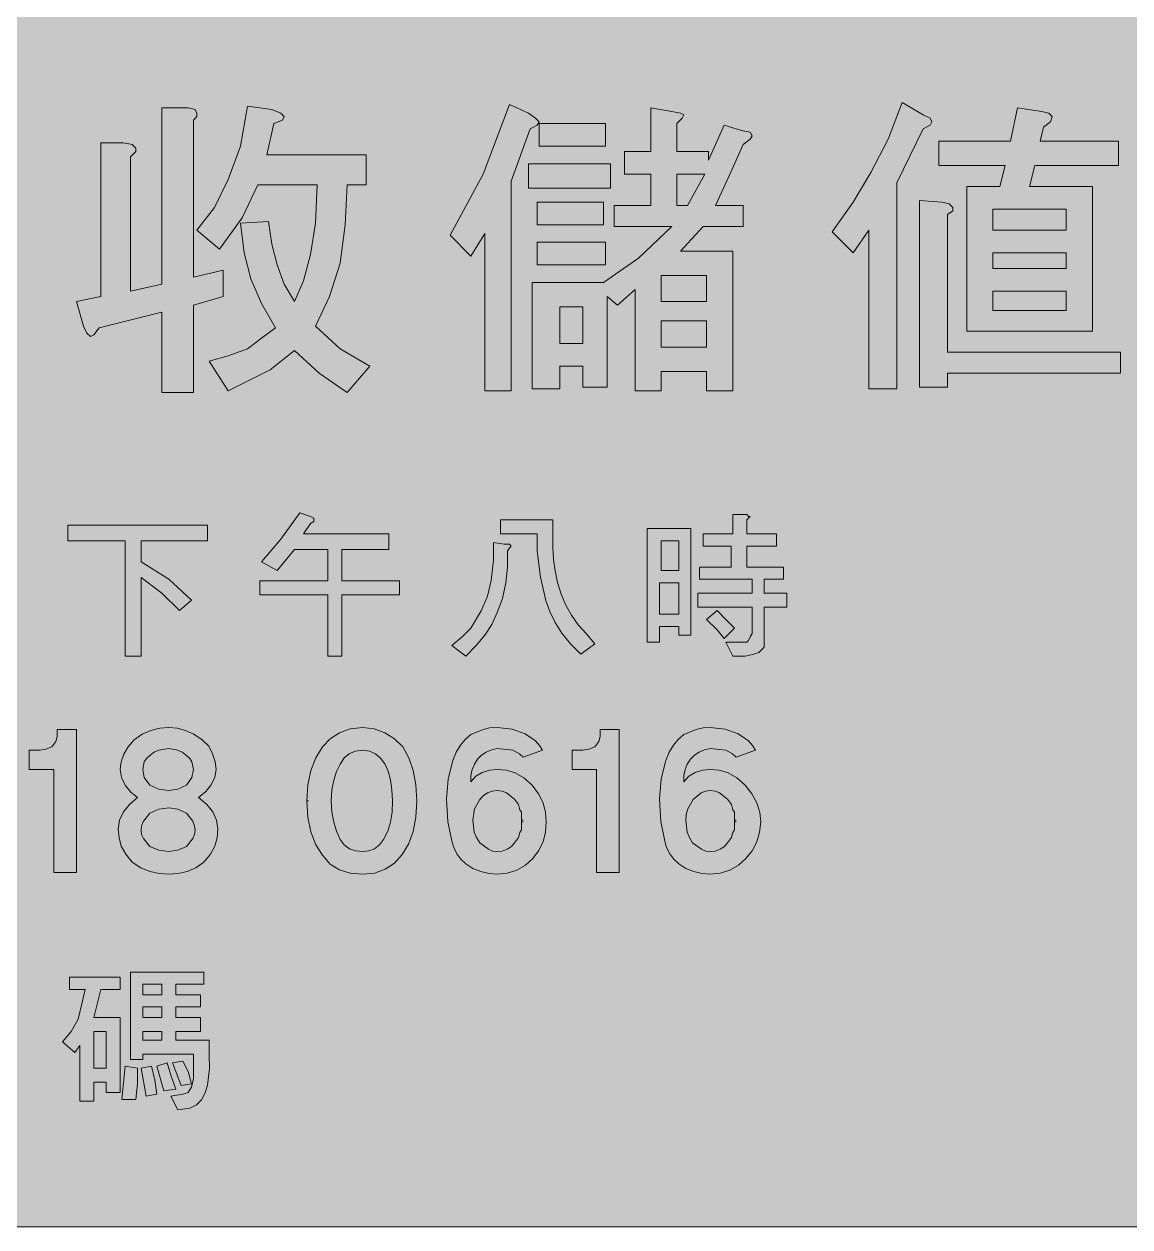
# Model space of a CAD drawing. Header units: metres. Extents: x 10 to 559, y 12 to 260.
# Drawn here: x 342.5 to 456.6, y 11.9 to 135.9 of the extents above; entities that cross this region are included whole.
import ezdxf

# ---------------------------------------------------------------- set-up
doc = ezdxf.new("R2010")
doc.units = ezdxf.units.M
for name, color, linetype, true_color in [('FILL_FIREBRICK_C36B00', 7, 'Continuous', 0xc36b00), ('FILL_WHITE_FFFFFF', 7, 'Continuous', 0xffffff), ('STROKE_WHITE_FFFFFF', 7, 'Continuous', 0xffffff)]:
    doc.layers.add(name, color=color, linetype=linetype, true_color=true_color)

msp = doc.modelspace()

# ---------------------------------------------------------------- hatches: boundary and pattern name
at = {"layer": 'FILL_FIREBRICK_C36B00', "true_color": 0xc36b00}
h = msp.add_hatch(color=7, dxfattribs=at)
h.dxf.hatch_style = 1
h.paths.add_polyline_path([(553.87, 259.79), (555.21, 259.38), (556.42, 258.71), (557.46, 257.76), (558.3, 256.72), (558.92, 255.51), (559.31, 254.17), (559.44, 252.72), (559.44, 18.9), (559.4, 17.71), (559.08, 16.38), (558.41, 15.05), (557.46, 13.86), (556.32, 12.94), (555.08, 12.33), (553.76, 11.99), (552.42, 11.88), (17.46, 11.88), (16.12, 11.99), (14.81, 12.33), (13.56, 12.94), (12.42, 13.86), (11.48, 15.03), (10.8, 16.31), (10.4, 17.63), (10.26, 18.9), (10.26, 252.72), (10.4, 254.07), (10.8, 255.42), (11.48, 256.66), (12.42, 257.76), (13.52, 258.71), (14.76, 259.38), (16.11, 259.79), (17.46, 259.92), (552.42, 259.92), (553.87, 259.79)])
at = {"layer": 'FILL_WHITE_FFFFFF', "true_color": 0xffffff}
h = msp.add_hatch(color=7, dxfattribs=at)
h.dxf.hatch_style = 1
h.paths.add_polyline_path([(428.04, 117.54), (429.84, 120.6), (431.64, 124.02), (433.08, 127.8), (435.24, 126.54), (435.96, 126.18), (436.14, 125.82), (435.96, 125.46), (435.24, 125.1), (432.54, 119.52), (432.54, 98.28), (429.66, 98.28), (429.66, 114.66), (428.04, 112.32), (425.88, 114.48), (428.04, 117.54)])
h = msp.add_hatch(color=7, dxfattribs=at)
h.dxf.hatch_style = 1
h.paths.add_polyline_path([(350.46, 107.82), (350.46, 123.66), (352.8, 123.66), (353.7, 123.48), (354.06, 123.12), (354.06, 122.76), (353.52, 122.22), (353.52, 108.36), (356.76, 109.08), (356.76, 127.26), (359.46, 127.26), (360.18, 127.08), (360.36, 126.72), (360.36, 126.36), (360, 126), (360, 109.8), (363.06, 110.52), (363.06, 107.82), (360, 106.92), (360, 97.92), (356.76, 97.92), (356.76, 106.2), (350.28, 104.58), (349.74, 103.86), (349.38, 103.68), (349.02, 104.04), (348.66, 104.76), (347.94, 107.28), (350.46, 107.82)])
h = msp.add_hatch(color=7, dxfattribs=at)
h.dxf.hatch_style = 1
h.paths.add_polyline_path([(362.16, 117), (363.6, 119.88), (364.86, 123.3), (365.58, 127.44), (368.1, 127.08), (369, 126.72), (369.36, 126.36), (369.18, 126), (368.28, 125.64), (367.56, 122.4), (377.82, 122.4), (377.82, 119.34), (375.84, 119.34), (375.66, 115.2), (375.12, 111.24), (374.04, 107.82), (372.6, 104.76), (375.12, 102.42), (378.18, 100.62), (375.84, 97.92), (372.96, 99.9), (370.44, 102.24), (367.92, 100.26), (363.6, 98.1), (361.62, 101.16), (363.6, 101.7), (365.58, 102.42), (367.02, 103.5), (368.46, 104.58), (367.02, 107.1), (365.94, 109.62), (365.22, 112.32), (364.86, 115.38), (367.74, 115.56), (368.1, 113.22), (368.64, 111.06), (369.36, 109.08), (370.44, 107.28), (371.34, 109.44), (372.06, 112.14), (372.6, 115.38), (372.78, 119.34), (366.66, 119.34), (365.04, 115.92), (362.7, 112.68), (360.36, 114.66), (362.16, 117)])
h = msp.add_hatch(color=7, dxfattribs=at)
h.dxf.hatch_style = 1
h.paths.add_polyline_path([(389.88, 120.42), (392.58, 127.62), (394.56, 126.72), (395.28, 126.18), (395.64, 125.82), (395.46, 125.46), (394.74, 125.1), (392.76, 119.7), (392.76, 98.1), (390.06, 98.1), (390.06, 114.3), (388.62, 111.96), (386.46, 114.12), (389.88, 120.42)])
h = msp.add_hatch(color=7, dxfattribs=at)
h.dxf.hatch_style = 1
h.paths.add_polyline_path([(403.38, 115.02), (403.38, 117.18), (407.16, 117.18), (407.16, 120.42), (404.46, 120.42), (404.46, 122.76), (407.16, 122.76), (407.16, 127.26), (409.32, 126.9), (410.22, 126.72), (410.58, 126.54), (410.4, 126.18), (409.86, 125.64), (409.86, 122.76), (413.1, 122.76), (413.1, 121.86), (414.72, 125.46), (416.52, 124.92), (417.42, 124.74), (417.6, 124.38), (417.42, 124.02), (416.7, 123.48), (415.26, 120.24), (413.82, 117.18), (416.7, 117.18), (416.7, 115.02), (412.56, 115.02), (410.22, 112.5), (415.62, 112.5), (415.62, 98.1), (412.92, 98.1), (412.92, 100.08), (408.24, 100.08), (408.24, 98.1), (405.54, 98.1), (405.54, 108.54), (403.74, 106.92), (402.66, 107.82), (402.66, 98.46), (400.14, 98.46), (400.14, 100.62), (397.8, 100.62), (397.8, 98.28), (394.92, 98.28), (394.92, 109.26), (402.3, 109.26), (405.9, 111.78), (409.32, 115.02), (403.38, 115.02)])
h.paths.add_polyline_path([(412.74, 120.42), (409.86, 120.42), (409.86, 117.18), (410.94, 117.18), (412.74, 120.42)], flags=16)
h.paths.add_polyline_path([(397.8, 102.96), (400.14, 102.96), (400.14, 106.74), (397.8, 106.74), (397.8, 102.96)], flags=16)
h.paths.add_polyline_path([(408.24, 109.98), (408.24, 107.28), (412.92, 107.28), (412.92, 109.98), (408.24, 109.98)], flags=16)
h.paths.add_polyline_path([(412.92, 105.3), (408.24, 105.3), (408.24, 102.6), (412.92, 102.6), (412.92, 105.3)], flags=16)
h = msp.add_hatch(color=7, dxfattribs=at)
h.dxf.hatch_style = 1
h.paths.add_polyline_path([(448.2, 126.72), (448.56, 126.36), (448.38, 125.82), (447.66, 125.28), (447.3, 123.84), (455.4, 123.84), (455.4, 121.32), (446.76, 121.32), (446.22, 119.16), (452.7, 119.16), (452.7, 104.22), (439.74, 104.22), (439.74, 119.16), (443.16, 119.16), (443.7, 121.32), (436.86, 121.32), (436.86, 123.84), (444.24, 123.84), (444.96, 127.26), (447.48, 126.9), (448.2, 126.72)])
h.paths.add_polyline_path([(442.44, 110.7), (450, 110.7), (450, 112.32), (442.44, 112.32), (442.44, 110.7)], flags=16)
h.paths.add_polyline_path([(442.44, 108.36), (442.44, 106.38), (450, 106.38), (450, 108.36), (442.44, 108.36)], flags=16)
h.paths.add_polyline_path([(450, 116.82), (442.44, 116.82), (442.44, 114.66), (450, 114.66), (450, 116.82)], flags=16)
h = msp.add_hatch(color=7, dxfattribs=at)
h.dxf.hatch_style = 1
h.paths.add_polyline_path([(402.48, 125.64), (402.48, 123.3), (395.64, 123.3), (395.64, 125.64), (402.48, 125.64)])
h = msp.add_hatch(color=7, dxfattribs=at)
h.dxf.hatch_style = 1
h.paths.add_polyline_path([(403.02, 121.5), (403.02, 118.98), (394.56, 118.98), (394.56, 121.5), (403.02, 121.5)])
h = msp.add_hatch(color=7, dxfattribs=at)
h.dxf.hatch_style = 1
h.paths.add_polyline_path([(402.3, 117.54), (402.3, 115.2), (395.46, 115.2), (395.46, 117.54), (402.3, 117.54)])
h = msp.add_hatch(color=7, dxfattribs=at)
h.dxf.hatch_style = 1
h.paths.add_polyline_path([(437.94, 117.36), (438.3, 117), (438.3, 116.64), (437.76, 116.28), (437.76, 102.06), (455.58, 102.06), (455.58, 99.9), (437.76, 99.9), (437.76, 98.46), (434.88, 98.46), (434.88, 117.72), (437.22, 117.54), (437.94, 117.36)])
h = msp.add_hatch(color=7, dxfattribs=at)
h.dxf.hatch_style = 1
h.paths.add_polyline_path([(402.48, 113.4), (402.48, 111.06), (395.46, 111.06), (395.46, 113.4), (402.48, 113.4)])
h = msp.add_hatch(color=7, dxfattribs=at)
h.dxf.hatch_style = 1
h.paths.add_polyline_path([(369, 82.8), (370.98, 85.5), (372.06, 85.14), (372.42, 84.96), (372.42, 84.6), (372.06, 84.42), (371.34, 83.34), (380.16, 83.34), (380.16, 81.72), (375.3, 81.72), (375.3, 78.48), (381.24, 78.48), (381.24, 77.04), (375.3, 77.04), (375.3, 70.74), (373.86, 70.74), (373.86, 77.04), (366.84, 77.04), (366.84, 78.48), (373.86, 78.48), (373.86, 81.72), (370.44, 81.72), (368.64, 79.56), (367.02, 80.46), (369, 82.8)])
h = msp.add_hatch(color=7, dxfattribs=at)
h.dxf.hatch_style = 1
h.paths.add_polyline_path([(397.08, 84.78), (397.08, 81.9), (397.13, 80.71), (397.29, 79.51), (397.55, 78.31), (397.92, 77.13), (398.39, 76), (398.98, 74.94), (399.68, 73.96), (400.5, 73.08), (401.4, 72), (399.96, 70.92), (398.88, 72), (398, 73.09), (397.3, 74.2), (396.75, 75.32), (396.33, 76.47), (395.78, 78.89), (395.46, 81.54), (395.46, 83.34), (391.68, 83.34), (391.68, 84.78), (397.08, 84.78)])
h = msp.add_hatch(color=7, dxfattribs=at)
h.dxf.hatch_style = 1
h.paths.add_polyline_path([(415.44, 82.08), (412.56, 82.08), (412.56, 83.34), (415.62, 83.34), (415.62, 85.32), (417.06, 85.32), (417.24, 85.14), (417.42, 85.14), (417.06, 84.78), (417.06, 83.34), (420.12, 83.34), (420.12, 82.08), (417.06, 82.08), (417.06, 79.92), (420.84, 79.92), (420.84, 78.66), (418.86, 78.66), (418.86, 77.22), (421.2, 77.22), (421.2, 75.78), (418.86, 75.78), (418.86, 71.64), (418.32, 71.1), (417.78, 70.92), (416.88, 70.74), (415.62, 70.74), (414.9, 72.18), (417.06, 72.18), (417.24, 72.36), (417.42, 72.72), (417.6, 73.08), (417.6, 75.78), (412.02, 75.78), (412.02, 77.22), (417.6, 77.22), (417.6, 78.66), (412.2, 78.66), (412.2, 79.92), (415.44, 79.92), (415.44, 82.08)])
h = msp.add_hatch(color=7, dxfattribs=at)
h.dxf.hatch_style = 1
h.paths.add_polyline_path([(361.44, 84.24), (361.44, 82.62), (354.6, 82.62), (354.6, 80.46), (357.48, 78.66), (359.82, 76.5), (358.56, 75.42), (356.76, 77.22), (354.6, 78.84), (354.6, 70.74), (352.98, 70.74), (352.98, 82.62), (347.04, 82.62), (347.04, 84.24), (361.44, 84.24)])
h = msp.add_hatch(color=7, dxfattribs=at)
h.dxf.hatch_style = 1
h.paths.add_polyline_path([(410.04, 72.9), (410.04, 73.8), (408.06, 73.8), (408.06, 72.18), (406.8, 72.18), (406.8, 83.88), (411.3, 83.88), (411.3, 72.9), (410.04, 72.9)])
h.paths.add_polyline_path([(408.24, 82.62), (408.24, 79.56), (410.04, 79.56), (410.04, 82.62), (408.24, 82.62)], flags=16)
h.paths.add_polyline_path([(410.04, 78.3), (408.06, 78.3), (408.06, 75.06), (410.04, 75.06), (410.04, 78.3)], flags=16)
h = msp.add_hatch(color=7, dxfattribs=at)
h.dxf.hatch_style = 1
h.paths.add_polyline_path([(387.72, 72.72), (388.62, 73.62), (389.66, 75.41), (390.31, 76.92), (390.69, 78.54), (390.96, 80.64), (390.96, 82.44), (392.04, 82.26), (392.58, 82.26), (392.76, 82.08), (392.58, 81.9), (392.4, 81.54), (392.4, 79.92), (392.22, 78.3), (391.86, 76.68), (391.32, 75.24), (390.78, 73.98), (390.06, 72.9), (389.16, 71.82), (388.08, 70.74), (386.64, 71.82), (387.72, 72.72)])
h = msp.add_hatch(color=7, dxfattribs=at)
h.dxf.hatch_style = 1
h.paths.add_polyline_path([(414.9, 74.52), (415.8, 73.62), (414.72, 72.54), (414, 73.44), (412.92, 74.52), (414, 75.42), (414.9, 74.52)])
h = msp.add_hatch(color=7, dxfattribs=at)
h.dxf.hatch_style = 1
h.paths.add_polyline_path([(362.39, 53.83), (362.52, 52.92), (362.45, 52.01), (362.21, 51.14), (361.76, 50.31), (361.08, 49.5), (360.24, 48.92), (359.35, 48.53), (358.42, 48.31), (357.48, 48.24), (356.51, 48.31), (355.52, 48.53), (354.57, 48.92), (353.7, 49.5), (353.02, 50.31), (352.57, 51.14), (352.33, 52.01), (352.26, 52.92), (352.39, 53.83), (352.78, 54.68), (353.4, 55.45), (354.24, 56.16), (353.54, 56.72), (352.98, 57.42), (352.58, 58.23), (352.44, 59.04), (352.54, 59.85), (352.82, 60.64), (353.28, 61.39), (353.88, 62.1), (354.72, 62.68), (355.61, 63.07), (356.54, 63.29), (357.48, 63.36), (358.32, 63.29), (359.19, 63.07), (360.06, 62.68), (360.9, 62.1), (361.58, 61.45), (361.98, 60.66), (362.23, 59.85), (362.34, 59.04), (362.21, 58.24), (361.85, 57.47), (361.28, 56.76), (360.54, 56.16), (361.38, 55.45), (362, 54.68), (362.39, 53.83)])
h.paths.add_polyline_path([(354.85, 53.71), (354.66, 53.25), (354.6, 52.74), (354.66, 52.34), (354.85, 51.93), (355.5, 51.12), (356.42, 50.72), (357.48, 50.58), (358.38, 50.72), (359.28, 51.12), (359.93, 51.93), (360.12, 52.34), (360.18, 52.74), (360.12, 53.25), (359.93, 53.71), (359.28, 54.54), (358.38, 54.95), (357.48, 55.08), (356.42, 54.95), (355.5, 54.54), (354.85, 53.71)], flags=16)
h.paths.add_polyline_path([(359.28, 57.42), (359.84, 58.23), (360, 59.04), (359.84, 59.83), (359.62, 60.18), (359.28, 60.48), (358.85, 60.82), (358.38, 61.04), (357.48, 61.2), (356.42, 61.04), (355.94, 60.82), (355.5, 60.48), (355.16, 60.18), (354.94, 59.83), (354.78, 59.04), (354.94, 58.23), (355.5, 57.42), (356.42, 57.02), (357.48, 56.88), (358.38, 57.02), (359.28, 57.42)], flags=16)
h = msp.add_hatch(color=7, dxfattribs=at)
h.dxf.hatch_style = 1
h.paths.add_polyline_path([(372.11, 58.93), (372.61, 60.23), (373.32, 61.38), (374.09, 62.22), (375.05, 62.84), (376.18, 63.23), (377.46, 63.36), (378.64, 63.23), (379.73, 62.84), (380.73, 62.22), (381.6, 61.38), (382.2, 60.23), (382.66, 58.93), (382.94, 57.46), (383.04, 55.8), (382.94, 54.13), (382.65, 52.64), (382.18, 51.35), (381.53, 50.27), (380.73, 49.4), (379.77, 48.76), (378.68, 48.37), (377.46, 48.24), (376.18, 48.35), (375.05, 48.69), (374.09, 49.3), (373.32, 50.22), (372.61, 51.29), (372.11, 52.61), (371.8, 54.12), (371.7, 55.8), (371.8, 57.46), (372.11, 58.93)])
h.paths.add_polyline_path([(378.68, 50.87), (379.18, 51.26), (379.62, 51.84), (380.06, 52.69), (380.34, 53.62), (380.48, 54.65), (380.52, 55.8), (380.47, 56.95), (380.32, 57.98), (380.07, 58.88), (379.73, 59.63), (379.3, 60.22), (378.77, 60.66), (378.16, 60.93), (377.46, 61.02), (376.71, 60.95), (376.09, 60.71), (375.56, 60.26), (375.12, 59.58), (374.75, 58.84), (374.47, 57.96), (374.28, 56.95), (374.22, 55.8), (374.28, 54.65), (374.47, 53.62), (374.75, 52.69), (375.12, 51.84), (375.56, 51.26), (376.09, 50.87), (376.71, 50.65), (377.46, 50.58), (378.1, 50.65), (378.68, 50.87)], flags=16)
h = msp.add_hatch(color=7, dxfattribs=at)
h.dxf.hatch_style = 1
h.paths.add_polyline_path([(389.63, 48.51), (388.81, 48.85), (388.08, 49.32), (387.58, 49.79), (387.16, 50.35), (386.84, 50.99), (386.64, 51.66), (386.23, 53.68), (386.1, 55.98), (386.27, 58.08), (386.75, 59.98), (387.11, 60.82), (387.54, 61.55), (388.05, 62.16), (388.62, 62.64), (389.88, 63.18), (390.53, 63.34), (391.32, 63.36), (392.86, 63.2), (394.2, 62.73), (395.27, 61.99), (395.68, 61.53), (396, 61.02), (394.02, 60.3), (393.62, 60.66), (392.94, 61.02), (391.32, 61.2), (390.73, 61.08), (390.19, 60.84), (389.71, 60.51), (389.29, 60.1), (388.97, 59.61), (388.74, 59.05), (388.62, 58.44), (388.62, 57.78), (389.12, 58.36), (389.77, 58.75), (390.52, 58.97), (391.32, 59.04), (392.26, 58.96), (393.19, 58.7), (394.08, 58.2), (394.92, 57.42), (395.6, 56.55), (396.05, 55.6), (396.29, 54.61), (396.36, 53.64), (396.31, 52.58), (396.05, 51.58), (395.6, 50.67), (394.99, 49.86), (394.23, 49.19), (393.35, 48.68), (392.37, 48.35), (391.32, 48.24), (390.48, 48.31), (389.63, 48.51)])
h.paths.add_polyline_path([(393.84, 54.36), (393.82, 54.63), (393.66, 54.9), (393.52, 55.44), (393.12, 55.98), (392.29, 56.63), (391.83, 56.82), (391.32, 56.88), (390.8, 56.81), (390.32, 56.63), (389.89, 56.34), (389.52, 55.96), (388.99, 54.98), (388.8, 53.82), (388.96, 52.58), (389.18, 52.02), (389.52, 51.48), (390.42, 50.83), (390.89, 50.64), (391.32, 50.58), (391.85, 50.64), (392.35, 50.83), (392.79, 51.11), (393.12, 51.48), (393.52, 52.02), (393.66, 52.56), (393.82, 52.83), (393.84, 53.1), (393.84, 53.46), (393.84, 53.64), (393.84, 53.82), (393.84, 54), (393.84, 54.36)], flags=16)
h = msp.add_hatch(color=7, dxfattribs=at)
h.dxf.hatch_style = 1
h.paths.add_polyline_path([(411.59, 48.51), (410.77, 48.85), (410.04, 49.32), (409.54, 49.79), (409.12, 50.35), (408.8, 50.99), (408.6, 51.66), (408.19, 53.68), (408.06, 55.98), (408.23, 58.08), (408.71, 59.98), (409.07, 60.82), (409.5, 61.55), (410.01, 62.16), (410.58, 62.64), (411.84, 63.18), (412.56, 63.34), (413.28, 63.36), (414.82, 63.2), (416.16, 62.73), (417.23, 61.99), (417.64, 61.53), (417.96, 61.02), (415.98, 60.3), (415.58, 60.66), (414.9, 61.02), (413.28, 61.2), (412.69, 61.08), (412.15, 60.84), (411.67, 60.51), (411.26, 60.1), (410.93, 59.61), (410.7, 59.05), (410.58, 58.44), (410.58, 57.78), (411.08, 58.36), (411.73, 58.75), (412.48, 58.97), (413.28, 59.04), (414.22, 58.96), (415.15, 58.7), (416.04, 58.2), (416.88, 57.42), (417.59, 56.55), (418.1, 55.6), (418.4, 54.61), (418.5, 53.64), (418.39, 52.58), (418.09, 51.58), (417.61, 50.67), (416.97, 49.86), (416.2, 49.19), (415.31, 48.68), (414.33, 48.35), (413.28, 48.24), (412.44, 48.31), (411.59, 48.51)])
h.paths.add_polyline_path([(415.8, 54.36), (415.78, 54.63), (415.62, 54.9), (415.48, 55.44), (415.08, 55.98), (414.25, 56.63), (413.79, 56.82), (413.28, 56.88), (412.81, 56.81), (412.35, 56.63), (411.55, 55.96), (410.98, 54.98), (410.82, 54.42), (410.76, 53.82), (410.92, 52.58), (411.14, 52.02), (411.48, 51.48), (412.38, 50.83), (412.85, 50.64), (413.28, 50.58), (413.81, 50.64), (414.31, 50.83), (414.75, 51.11), (415.08, 51.48), (415.48, 52.02), (415.62, 52.56), (415.78, 52.83), (415.8, 53.1), (415.8, 53.46), (415.8, 53.64), (415.8, 53.82), (415.8, 54), (415.8, 54.36)], flags=16)
h = msp.add_hatch(color=7, dxfattribs=at)
h.dxf.hatch_style = 1
h.paths.add_polyline_path([(345.6, 48.42), (345.6, 59.04), (343.08, 59.04), (343.08, 61.02), (344.16, 61.02), (344.79, 61.13), (345.42, 61.38), (345.83, 61.92), (345.96, 62.46), (345.96, 63.18), (347.94, 63.18), (347.94, 48.42), (345.6, 48.42)])
h = msp.add_hatch(color=7, dxfattribs=at)
h.dxf.hatch_style = 1
h.paths.add_polyline_path([(401.58, 48.42), (401.58, 59.04), (399.06, 59.04), (399.06, 61.02), (400.14, 61.02), (400.77, 61.13), (401.4, 61.38), (401.8, 61.92), (401.94, 62.46), (401.94, 63.18), (403.92, 63.18), (403.92, 48.42), (401.58, 48.42)])
h = msp.add_hatch(color=7, dxfattribs=at)
h.dxf.hatch_style = 1
h.paths.add_polyline_path([(352.44, 37.62), (352.44, 36.36), (350.46, 36.36), (349.74, 33.48), (352.44, 33.48), (352.44, 25.74), (351, 25.74), (351, 26.82), (349.74, 26.82), (349.74, 24.84), (348.3, 24.84), (348.3, 30.6), (347.76, 29.88), (346.5, 30.96), (347.4, 32.04), (348.12, 33.3), (348.48, 34.74), (348.84, 36.36), (347.22, 36.36), (347.22, 37.62), (352.44, 37.62)])
h.paths.add_polyline_path([(351, 32.04), (349.74, 32.04), (349.74, 28.26), (351, 28.26), (351, 32.04)], flags=16)
h = msp.add_hatch(color=7, dxfattribs=at)
h.dxf.hatch_style = 1
h.paths.add_polyline_path([(358.2, 35.82), (360.72, 35.82), (360.72, 34.56), (358.2, 34.56), (358.2, 33.48), (360.72, 33.48), (360.72, 32.04), (358.2, 32.04), (358.2, 31.14), (361.62, 31.14), (361.62, 29.7), (361.65, 28.21), (361.45, 26.5), (361.21, 25.7), (360.84, 25), (360.32, 24.46), (359.64, 24.12), (358.38, 23.94), (357.66, 25.38), (358.92, 25.56), (359.46, 25.74), (359.82, 26.28), (360, 27.18), (360, 29.7), (354.78, 29.7), (354.78, 29.16), (353.52, 29.16), (353.52, 38.16), (361.08, 38.16), (361.08, 36.9), (358.2, 36.9), (358.2, 35.82)])
h.paths.add_polyline_path([(354.78, 31.14), (356.76, 31.14), (356.76, 32.04), (354.78, 32.04), (354.78, 31.14)], flags=16)
h.paths.add_polyline_path([(354.78, 36.9), (354.78, 35.82), (356.76, 35.82), (356.76, 36.9), (354.78, 36.9)], flags=16)
h.paths.add_polyline_path([(356.76, 34.56), (354.78, 34.56), (354.78, 33.48), (356.76, 33.48), (356.76, 34.56)], flags=16)
h = msp.add_hatch(color=7, dxfattribs=at)
h.dxf.hatch_style = 1
h.paths.add_polyline_path([(356.22, 28.44), (357.3, 28.8), (357.66, 27.54), (358.2, 26.1), (356.94, 25.92), (356.22, 28.44)])
h = msp.add_hatch(color=7, dxfattribs=at)
h.dxf.hatch_style = 1
h.paths.add_polyline_path([(357.84, 28.8), (358.92, 28.98), (359.46, 27.9), (359.82, 26.64), (358.74, 26.46), (357.84, 28.8)])
h = msp.add_hatch(color=7, dxfattribs=at)
h.dxf.hatch_style = 1
h.paths.add_polyline_path([(352.98, 28.44), (354.24, 28.26), (354.24, 26.64), (354.06, 25.02), (352.62, 25.02), (352.98, 28.44)])
h = msp.add_hatch(color=7, dxfattribs=at)
h.dxf.hatch_style = 1
h.paths.add_polyline_path([(354.6, 28.26), (355.68, 28.44), (356.04, 27), (356.22, 25.56), (355.14, 25.38), (354.6, 28.26)])

# ---------------------------------------------------------------- linework, layer by layer
at = {"layer": 'FILL_FIREBRICK_C36B00', "lineweight": 0, "true_color": 0xc36b00}
msp.add_lwpolyline([(17.46, 259.92), (552.42, 259.92), (553.87, 259.79), (555.21, 259.38), (556.42, 258.71), (557.46, 257.76), (558.3, 256.72), (558.92, 255.51), (559.31, 254.17), (559.44, 252.72), (559.44, 18.9), (559.4, 17.71), (559.08, 16.38), (558.41, 15.05), (557.46, 13.86), (556.32, 12.94), (555.08, 12.33), (553.76, 11.99), (552.42, 11.88), (17.46, 11.88)], dxfattribs=at)
at = {"layer": 'FILL_WHITE_FFFFFF', "lineweight": 0, "true_color": 0xffffff}
for points in [[(428.04, 117.54), (429.84, 120.6), (431.64, 124.02), (433.08, 127.8), (435.24, 126.54), (435.96, 126.18), (436.14, 125.82), (435.96, 125.46), (435.24, 125.1), (432.54, 119.52), (432.54, 98.28), (429.66, 98.28), (429.66, 114.66), (428.04, 112.32), (425.88, 114.48)], [(350.46, 107.82), (350.46, 123.66), (352.8, 123.66), (353.7, 123.48), (354.06, 123.12), (354.06, 122.76), (353.52, 122.22), (353.52, 108.36), (356.76, 109.08), (356.76, 127.26), (359.46, 127.26), (360.18, 127.08), (360.36, 126.72), (360.36, 126.36), (360, 126), (360, 109.8), (363.06, 110.52), (363.06, 107.82), (360, 106.92), (360, 97.92), (356.76, 97.92), (356.76, 106.2), (350.28, 104.58), (349.74, 103.86), (349.38, 103.68), (349.02, 104.04), (348.66, 104.76), (347.94, 107.28)], [(362.16, 117), (363.6, 119.88), (364.86, 123.3), (365.58, 127.44), (368.1, 127.08), (369, 126.72), (369.36, 126.36), (369.18, 126), (368.28, 125.64), (367.56, 122.4), (377.82, 122.4), (377.82, 119.34), (375.84, 119.34), (375.66, 115.2), (375.12, 111.24), (374.04, 107.82), (372.6, 104.76), (375.12, 102.42), (378.18, 100.62), (375.84, 97.92), (372.96, 99.9), (370.44, 102.24), (367.92, 100.26), (363.6, 98.1), (361.62, 101.16), (363.6, 101.7), (365.58, 102.42), (367.02, 103.5), (368.46, 104.58), (367.02, 107.1), (365.94, 109.62), (365.22, 112.32), (364.86, 115.38), (367.74, 115.56), (368.1, 113.22), (368.64, 111.06), (369.36, 109.08), (370.44, 107.28), (371.34, 109.44), (372.06, 112.14), (372.6, 115.38), (372.78, 119.34), (366.66, 119.34), (365.04, 115.92), (362.7, 112.68), (360.36, 114.66)], [(389.88, 120.42), (392.58, 127.62), (394.56, 126.72), (395.28, 126.18), (395.64, 125.82), (395.46, 125.46), (394.74, 125.1), (392.76, 119.7), (392.76, 98.1), (390.06, 98.1), (390.06, 114.3), (388.62, 111.96), (386.46, 114.12)], [(403.38, 115.02), (403.38, 117.18), (407.16, 117.18), (407.16, 120.42), (404.46, 120.42), (404.46, 122.76), (407.16, 122.76), (407.16, 127.26), (409.32, 126.9), (410.22, 126.72), (410.58, 126.54), (410.4, 126.18), (409.86, 125.64), (409.86, 122.76), (413.1, 122.76), (413.1, 121.86), (414.72, 125.46), (416.52, 124.92), (417.42, 124.74), (417.6, 124.38), (417.42, 124.02), (416.7, 123.48), (415.26, 120.24), (413.82, 117.18), (416.7, 117.18), (416.7, 115.02), (412.56, 115.02), (410.22, 112.5), (415.62, 112.5), (415.62, 98.1), (412.92, 98.1), (412.92, 100.08), (408.24, 100.08), (408.24, 98.1), (405.54, 98.1), (405.54, 108.54), (403.74, 106.92), (402.66, 107.82), (402.66, 98.46), (400.14, 98.46), (400.14, 100.62), (397.8, 100.62), (397.8, 98.28), (394.92, 98.28), (394.92, 109.26), (402.3, 109.26), (405.9, 111.78), (409.32, 115.02)], [(448.2, 126.72), (448.56, 126.36), (448.38, 125.82), (447.66, 125.28), (447.3, 123.84), (455.4, 123.84), (455.4, 121.32), (446.76, 121.32), (446.22, 119.16), (452.7, 119.16), (452.7, 104.22), (439.74, 104.22), (439.74, 119.16), (443.16, 119.16), (443.7, 121.32), (436.86, 121.32), (436.86, 123.84), (444.24, 123.84), (444.96, 127.26), (447.48, 126.9)], [(402.48, 125.64), (402.48, 123.3), (395.64, 123.3), (395.64, 125.64)], [(403.02, 121.5), (403.02, 118.98), (394.56, 118.98), (394.56, 121.5)], [(412.74, 120.42), (409.86, 120.42), (409.86, 117.18), (410.94, 117.18)], [(402.3, 117.54), (402.3, 115.2), (395.46, 115.2), (395.46, 117.54)], [(437.94, 117.36), (438.3, 117), (438.3, 116.64), (437.76, 116.28), (437.76, 102.06), (455.58, 102.06), (455.58, 99.9), (437.76, 99.9), (437.76, 98.46), (434.88, 98.46), (434.88, 117.72), (437.22, 117.54)], [(450, 116.82), (442.44, 116.82), (442.44, 114.66), (450, 114.66)], [(402.48, 113.4), (402.48, 111.06), (395.46, 111.06), (395.46, 113.4)], [(442.44, 110.7), (450, 110.7), (450, 112.32), (442.44, 112.32)], [(408.24, 109.98), (408.24, 107.28), (412.92, 107.28), (412.92, 109.98)], [(442.44, 108.36), (442.44, 106.38), (450, 106.38), (450, 108.36)], [(397.8, 102.96), (400.14, 102.96), (400.14, 106.74), (397.8, 106.74)], [(412.92, 105.3), (408.24, 105.3), (408.24, 102.6), (412.92, 102.6)], [(369, 82.8), (370.98, 85.5), (372.06, 85.14), (372.42, 84.96), (372.42, 84.6), (372.06, 84.42), (371.34, 83.34), (380.16, 83.34), (380.16, 81.72), (375.3, 81.72), (375.3, 78.48), (381.24, 78.48), (381.24, 77.04), (375.3, 77.04), (375.3, 70.74), (373.86, 70.74), (373.86, 77.04), (366.84, 77.04), (366.84, 78.48), (373.86, 78.48), (373.86, 81.72), (370.44, 81.72), (368.64, 79.56), (367.02, 80.46)], [(397.08, 84.78), (397.08, 81.9), (397.13, 80.71), (397.29, 79.51), (397.55, 78.31), (397.92, 77.13), (398.39, 76), (398.98, 74.94), (399.68, 73.96), (400.5, 73.08), (401.4, 72), (399.96, 70.92), (398.88, 72), (398, 73.09), (397.3, 74.2), (396.75, 75.32), (396.33, 76.47), (395.78, 78.89), (395.46, 81.54), (395.46, 83.34), (391.68, 83.34), (391.68, 84.78)], [(415.44, 82.08), (412.56, 82.08), (412.56, 83.34), (415.62, 83.34), (415.62, 85.32), (417.06, 85.32), (417.24, 85.14), (417.42, 85.14), (417.06, 84.78), (417.06, 83.34), (420.12, 83.34), (420.12, 82.08), (417.06, 82.08), (417.06, 79.92), (420.84, 79.92), (420.84, 78.66), (418.86, 78.66), (418.86, 77.22), (421.2, 77.22), (421.2, 75.78), (418.86, 75.78), (418.86, 71.64), (418.32, 71.1), (417.78, 70.92), (416.88, 70.74), (415.62, 70.74), (414.9, 72.18), (417.06, 72.18), (417.24, 72.36), (417.42, 72.72), (417.6, 73.08), (417.6, 75.78), (412.02, 75.78), (412.02, 77.22), (417.6, 77.22), (417.6, 78.66), (412.2, 78.66), (412.2, 79.92), (415.44, 79.92)], [(361.44, 84.24), (361.44, 82.62), (354.6, 82.62), (354.6, 80.46), (357.48, 78.66), (359.82, 76.5), (358.56, 75.42), (356.76, 77.22), (354.6, 78.84), (354.6, 70.74), (352.98, 70.74), (352.98, 82.62), (347.04, 82.62), (347.04, 84.24)], [(410.04, 72.9), (410.04, 73.8), (408.06, 73.8), (408.06, 72.18), (406.8, 72.18), (406.8, 83.88), (411.3, 83.88), (411.3, 72.9)], [(387.72, 72.72), (388.62, 73.62), (389.66, 75.41), (390.31, 76.92), (390.69, 78.54), (390.96, 80.64), (390.96, 82.44), (392.04, 82.26), (392.58, 82.26), (392.76, 82.08), (392.58, 81.9), (392.4, 81.54), (392.4, 79.92), (392.22, 78.3), (391.86, 76.68), (391.32, 75.24), (390.78, 73.98), (390.06, 72.9), (389.16, 71.82), (388.08, 70.74), (386.64, 71.82)], [(408.24, 82.62), (408.24, 79.56), (410.04, 79.56), (410.04, 82.62)], [(410.04, 78.3), (408.06, 78.3), (408.06, 75.06), (410.04, 75.06)], [(414.9, 74.52), (415.8, 73.62), (414.72, 72.54), (414, 73.44), (412.92, 74.52), (414, 75.42)], [(362.39, 53.83), (362.52, 52.92), (362.45, 52.01), (362.21, 51.14), (361.76, 50.31), (361.08, 49.5), (360.24, 48.92), (359.35, 48.53), (358.42, 48.31), (357.48, 48.24), (356.51, 48.31), (355.52, 48.53), (354.57, 48.92), (353.7, 49.5), (353.02, 50.31), (352.57, 51.14), (352.33, 52.01), (352.26, 52.92), (352.39, 53.83), (352.78, 54.68), (353.4, 55.45), (354.24, 56.16), (353.54, 56.72), (352.98, 57.42), (352.58, 58.23), (352.44, 59.04), (352.54, 59.85), (352.82, 60.64), (353.28, 61.39), (353.88, 62.1), (354.72, 62.68), (355.61, 63.07), (356.54, 63.29), (357.48, 63.36), (358.32, 63.29), (359.19, 63.07), (360.06, 62.68), (360.9, 62.1), (361.58, 61.45), (361.98, 60.66), (362.23, 59.85), (362.34, 59.04), (362.21, 58.24), (361.85, 57.47), (361.28, 56.76), (360.54, 56.16), (361.38, 55.45), (362, 54.68)], [(372.11, 58.93), (372.61, 60.23), (373.32, 61.38), (374.09, 62.22), (375.05, 62.84), (376.18, 63.23), (377.46, 63.36), (378.64, 63.23), (379.73, 62.84), (380.73, 62.22), (381.6, 61.38), (382.2, 60.23), (382.66, 58.93), (382.94, 57.46), (383.04, 55.8), (382.94, 54.13), (382.65, 52.64), (382.18, 51.35), (381.53, 50.27), (380.73, 49.4), (379.77, 48.76), (378.68, 48.37), (377.46, 48.24), (376.18, 48.35), (375.05, 48.69), (374.09, 49.3), (373.32, 50.22), (372.61, 51.29), (372.11, 52.61), (371.8, 54.12), (371.7, 55.8), (371.8, 57.46)], [(389.63, 48.51), (388.81, 48.85), (388.08, 49.32), (387.58, 49.79), (387.16, 50.35), (386.84, 50.99), (386.64, 51.66), (386.23, 53.68), (386.1, 55.98), (386.27, 58.08), (386.75, 59.98), (387.11, 60.82), (387.54, 61.55), (388.05, 62.16), (388.62, 62.64), (389.88, 63.18), (390.53, 63.34), (391.32, 63.36), (392.86, 63.2), (394.2, 62.73), (395.27, 61.99), (395.68, 61.53), (396, 61.02), (394.02, 60.3), (393.62, 60.66), (392.94, 61.02), (391.32, 61.2), (390.73, 61.08), (390.19, 60.84), (389.71, 60.51), (389.29, 60.1), (388.97, 59.61), (388.74, 59.05), (388.62, 58.44), (388.62, 57.78), (389.12, 58.36), (389.77, 58.75), (390.52, 58.97), (391.32, 59.04), (392.26, 58.96), (393.19, 58.7), (394.08, 58.2), (394.92, 57.42), (395.6, 56.55), (396.05, 55.6), (396.29, 54.61), (396.36, 53.64), (396.31, 52.58), (396.05, 51.58), (395.6, 50.67), (394.99, 49.86), (394.23, 49.19), (393.35, 48.68), (392.37, 48.35), (391.32, 48.24), (390.48, 48.31)], [(411.59, 48.51), (410.77, 48.85), (410.04, 49.32), (409.54, 49.79), (409.12, 50.35), (408.8, 50.99), (408.6, 51.66), (408.19, 53.68), (408.06, 55.98), (408.23, 58.08), (408.71, 59.98), (409.07, 60.82), (409.5, 61.55), (410.01, 62.16), (410.58, 62.64), (411.84, 63.18), (412.56, 63.34), (413.28, 63.36), (414.82, 63.2), (416.16, 62.73), (417.23, 61.99), (417.64, 61.53), (417.96, 61.02), (415.98, 60.3), (415.58, 60.66), (414.9, 61.02), (413.28, 61.2), (412.69, 61.08), (412.15, 60.84), (411.67, 60.51), (411.26, 60.1), (410.93, 59.61), (410.7, 59.05), (410.58, 58.44), (410.58, 57.78), (411.08, 58.36), (411.73, 58.75), (412.48, 58.97), (413.28, 59.04), (414.22, 58.96), (415.15, 58.7), (416.04, 58.2), (416.88, 57.42), (417.59, 56.55), (418.1, 55.6), (418.4, 54.61), (418.5, 53.64), (418.39, 52.58), (418.09, 51.58), (417.61, 50.67), (416.97, 49.86), (416.2, 49.19), (415.31, 48.68), (414.33, 48.35), (413.28, 48.24), (412.44, 48.31)], [(345.6, 48.42), (345.6, 59.04), (343.08, 59.04), (343.08, 61.02), (344.16, 61.02), (344.79, 61.13), (345.42, 61.38), (345.83, 61.92), (345.96, 62.46), (345.96, 63.18), (347.94, 63.18), (347.94, 48.42)], [(401.58, 48.42), (401.58, 59.04), (399.06, 59.04), (399.06, 61.02), (400.14, 61.02), (400.77, 61.13), (401.4, 61.38), (401.8, 61.92), (401.94, 62.46), (401.94, 63.18), (403.92, 63.18), (403.92, 48.42)], [(359.28, 57.42), (359.84, 58.23), (360, 59.04), (359.84, 59.83), (359.62, 60.18), (359.28, 60.48), (358.85, 60.82), (358.38, 61.04), (357.48, 61.2), (356.42, 61.04), (355.94, 60.82), (355.5, 60.48), (355.16, 60.18), (354.94, 59.83), (354.78, 59.04), (354.94, 58.23), (355.5, 57.42), (356.42, 57.02), (357.48, 56.88), (358.38, 57.02)], [(378.68, 50.87), (379.18, 51.26), (379.62, 51.84), (380.06, 52.69), (380.34, 53.62), (380.48, 54.65), (380.52, 55.8), (380.47, 56.95), (380.32, 57.98), (380.07, 58.88), (379.73, 59.63), (379.3, 60.22), (378.77, 60.66), (378.16, 60.93), (377.46, 61.02), (376.71, 60.95), (376.09, 60.71), (375.56, 60.26), (375.12, 59.58), (374.75, 58.84), (374.47, 57.96), (374.28, 56.95), (374.22, 55.8), (374.28, 54.65), (374.47, 53.62), (374.75, 52.69), (375.12, 51.84), (375.56, 51.26), (376.09, 50.87), (376.71, 50.65), (377.46, 50.58), (378.1, 50.65)], [(393.84, 54.36), (393.82, 54.63), (393.66, 54.9), (393.52, 55.44), (393.12, 55.98), (392.29, 56.63), (391.83, 56.82), (391.32, 56.88), (390.8, 56.81), (390.32, 56.63), (389.89, 56.34), (389.52, 55.96), (388.99, 54.98), (388.8, 53.82), (388.96, 52.58), (389.18, 52.02), (389.52, 51.48), (390.42, 50.83), (390.89, 50.64), (391.32, 50.58), (391.85, 50.64), (392.35, 50.83), (392.79, 51.11), (393.12, 51.48), (393.52, 52.02), (393.66, 52.56), (393.82, 52.83), (393.84, 53.1), (393.84, 53.46), (393.84, 53.64), (393.84, 53.82), (393.84, 54)], [(415.8, 54.36), (415.78, 54.63), (415.62, 54.9), (415.48, 55.44), (415.08, 55.98), (414.25, 56.63), (413.79, 56.82), (413.28, 56.88), (412.81, 56.81), (412.35, 56.63), (411.55, 55.96), (410.98, 54.98), (410.82, 54.42), (410.76, 53.82), (410.92, 52.58), (411.14, 52.02), (411.48, 51.48), (412.38, 50.83), (412.85, 50.64), (413.28, 50.58), (413.81, 50.64), (414.31, 50.83), (414.75, 51.11), (415.08, 51.48), (415.48, 52.02), (415.62, 52.56), (415.78, 52.83), (415.8, 53.1), (415.8, 53.46), (415.8, 53.64), (415.8, 53.82), (415.8, 54)], [(354.85, 53.71), (354.66, 53.25), (354.6, 52.74), (354.66, 52.34), (354.85, 51.93), (355.5, 51.12), (356.42, 50.72), (357.48, 50.58), (358.38, 50.72), (359.28, 51.12), (359.93, 51.93), (360.12, 52.34), (360.18, 52.74), (360.12, 53.25), (359.93, 53.71), (359.28, 54.54), (358.38, 54.95), (357.48, 55.08), (356.42, 54.95), (355.5, 54.54)], [(352.44, 37.62), (352.44, 36.36), (350.46, 36.36), (349.74, 33.48), (352.44, 33.48), (352.44, 25.74), (351, 25.74), (351, 26.82), (349.74, 26.82), (349.74, 24.84), (348.3, 24.84), (348.3, 30.6), (347.76, 29.88), (346.5, 30.96), (347.4, 32.04), (348.12, 33.3), (348.48, 34.74), (348.84, 36.36), (347.22, 36.36), (347.22, 37.62)], [(358.2, 35.82), (360.72, 35.82), (360.72, 34.56), (358.2, 34.56), (358.2, 33.48), (360.72, 33.48), (360.72, 32.04), (358.2, 32.04), (358.2, 31.14), (361.62, 31.14), (361.62, 29.7), (361.65, 28.21), (361.45, 26.5), (361.21, 25.7), (360.84, 25), (360.32, 24.46), (359.64, 24.12), (358.38, 23.94), (357.66, 25.38), (358.92, 25.56), (359.46, 25.74), (359.82, 26.28), (360, 27.18), (360, 29.7), (354.78, 29.7), (354.78, 29.16), (353.52, 29.16), (353.52, 38.16), (361.08, 38.16), (361.08, 36.9), (358.2, 36.9)], [(354.78, 36.9), (354.78, 35.82), (356.76, 35.82), (356.76, 36.9)], [(356.76, 34.56), (354.78, 34.56), (354.78, 33.48), (356.76, 33.48)], [(351, 32.04), (349.74, 32.04), (349.74, 28.26), (351, 28.26)], [(354.78, 31.14), (356.76, 31.14), (356.76, 32.04), (354.78, 32.04)], [(356.22, 28.44), (357.3, 28.8), (357.66, 27.54), (358.2, 26.1), (356.94, 25.92)], [(357.84, 28.8), (358.92, 28.98), (359.46, 27.9), (359.82, 26.64), (358.74, 26.46)], [(352.98, 28.44), (354.24, 28.26), (354.24, 26.64), (354.06, 25.02), (352.62, 25.02)], [(354.6, 28.26), (355.68, 28.44), (356.04, 27), (356.22, 25.56), (355.14, 25.38)]]:
    msp.add_lwpolyline(points, close=True, dxfattribs=at)
at = {"layer": 'STROKE_WHITE_FFFFFF', "lineweight": 0, "true_color": 0xffffff}
for points in [[(371.7, 55.8), (371.88, 55.8)], [(371.7, 55.8), (371.88, 55.8)], [(371.7, 55.8), (371.88, 55.8)], [(371.7, 55.8), (371.88, 55.8)], [(371.7, 55.8), (371.88, 55.8)], [(371.7, 55.8), (371.88, 55.8)], [(371.7, 55.8), (371.88, 55.8)], [(371.7, 55.8), (371.88, 55.8)], [(371.7, 55.8), (371.88, 55.8)], [(371.7, 55.8), (371.88, 55.8)], [(371.7, 55.8), (371.88, 55.8)], [(393.84, 53.82), (394.02, 53.82)], [(393.84, 53.82), (394.02, 53.82)], [(393.84, 53.64), (393.84, 53.82)], [(393.84, 53.82), (394.02, 53.82)], [(393.84, 53.64), (394.02, 53.64)], [(393.84, 53.64), (394.02, 53.64)], [(393.84, 53.64), (394.02, 53.64)], [(393.84, 53.64), (394.02, 53.64)], [(415.8, 53.82), (415.98, 53.82)], [(415.8, 53.82), (415.98, 53.82)], [(415.8, 53.64), (415.8, 53.82)], [(415.8, 53.82), (415.98, 53.82)], [(415.8, 53.64), (415.98, 53.64)], [(415.8, 53.64), (415.98, 53.64)], [(415.8, 53.64), (415.98, 53.64)], [(415.8, 53.64), (415.98, 53.64)]]:
    msp.add_lwpolyline(points, dxfattribs=at)

doc.saveas('drawing.dxf')
